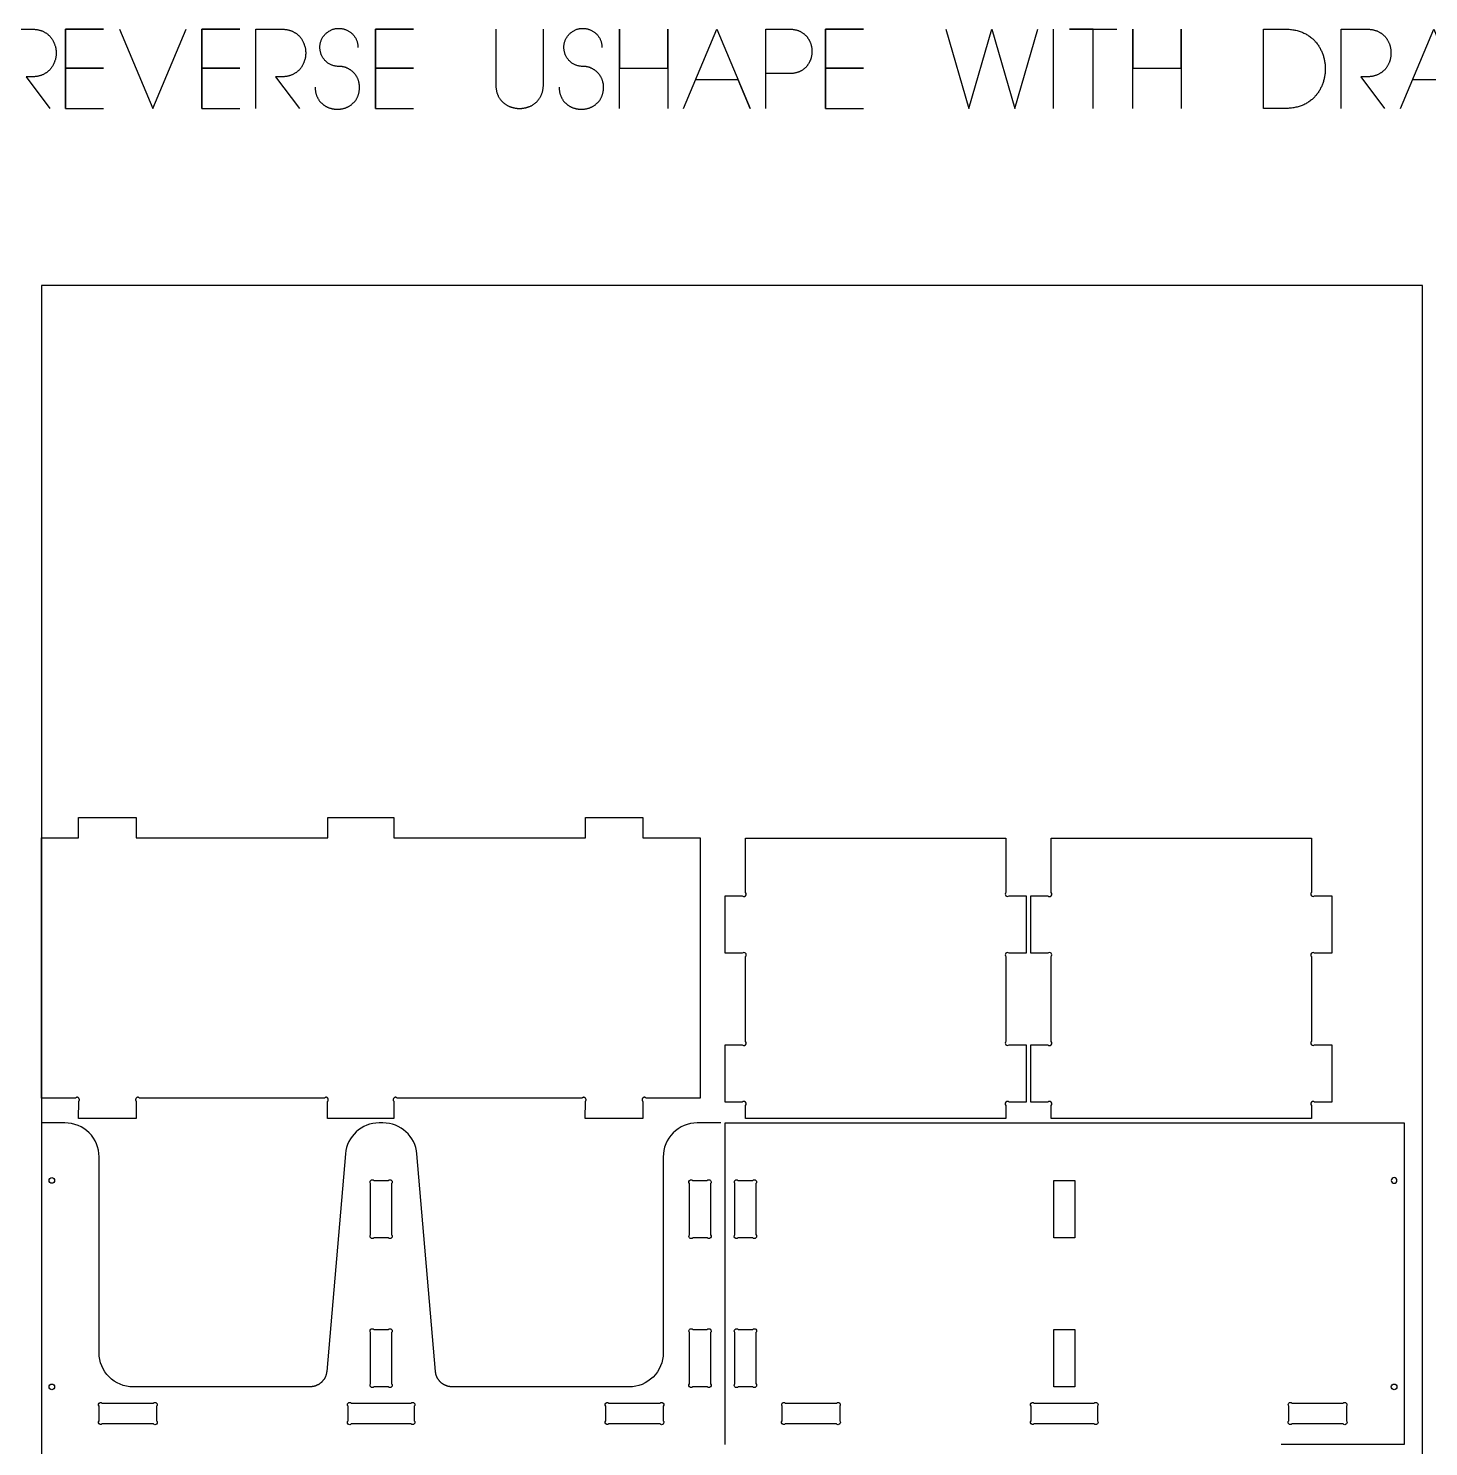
# Model space of a CAD drawing. Extents: x -767 to 4956, y -438 to 2808.
# Drawn here: x 2475 to 3713, y 1414 to 2667 of the extents above; entities that cross this region are included whole.
import ezdxf

# ---------------------------------------------------------------- set-up
doc = ezdxf.new("R2010")
doc.units = 0
for name, color, linetype in [('DEFAULT_LAYER', 1, 'CONTINUOUS'), ('T5_LOGOLAYER_2', 18, 'CONTINUOUS'), ('T5_LOGOLAYER_20', 18, 'CONTINUOUS')]:
    doc.layers.add(name, color=color, linetype=linetype)

msp = doc.modelspace()

# ---------------------------------------------------------------- linework, layer by layer
at = {"layer": 'DEFAULT_LAYER'}
msp.add_lwpolyline([(2487, 0), (3707, 0), (3707, 2440), (2487, 2440)], close=True, dxfattribs=at)
at = {"layer": 'T5_LOGOLAYER_2'}
for points in [[(2455.7, 2666.4), (2478.8, 2666.4), (2479.4, 2666.4), (2480.1, 2666.3), (2480.7, 2666.3), (2481.3, 2666.2), (2481.9, 2666.2), (2482.5, 2666.1), (2483.1, 2666), (2483.7, 2665.9), (2484.3, 2665.8), (2484.8, 2665.6), (2485.4, 2665.5), (2485.9, 2665.3), (2486.5, 2665.2), (2487, 2665), (2487.5, 2664.8), (2488, 2664.6), (2488.5, 2664.3), (2488.9, 2664.1), (2489.4, 2663.9), (2489.9, 2663.6), (2490.3, 2663.3), (2490.7, 2663.1), (2491.2, 2662.8), (2491.6, 2662.5), (2492, 2662.2), (2492.4, 2661.9), (2492.8, 2661.5), (2493.1, 2661.2), (2493.5, 2660.9), (2493.9, 2660.5), (2494.2, 2660.2), (2494.5, 2659.8), (2494.9, 2659.4), (2495.2, 2659), (2495.5, 2658.7), (2495.8, 2658.3), (2496.1, 2657.9), (2496.3, 2657.5), (2496.6, 2657), (2496.8, 2656.6), (2497.1, 2656.2), (2497.3, 2655.8), (2497.5, 2655.3), (2497.7, 2654.9), (2497.9, 2654.4), (2498.1, 2654), (2498.3, 2653.5), (2498.5, 2653.1), (2498.6, 2652.6), (2498.8, 2652.1), (2498.9, 2651.7), (2499.1, 2651.2), (2499.2, 2650.7), (2499.3, 2650.2), (2499.4, 2649.8), (2499.5, 2649.3), (2499.5, 2648.8), (2499.6, 2648.3), (2499.7, 2647.8), (2499.7, 2647.3), (2499.7, 2646.8), (2499.8, 2646.3), (2499.8, 2645.9), (2499.8, 2645.4), (2499.8, 2644.9), (2499.8, 2644.4), (2499.7, 2643.9), (2499.7, 2643.4), (2499.7, 2642.9), (2499.6, 2642.4), (2499.5, 2641.9), (2499.5, 2641.4), (2499.4, 2641), (2499.3, 2640.5), (2499.2, 2640), (2499.1, 2639.5), (2498.9, 2639.1), (2498.8, 2638.6), (2498.6, 2638.1), (2498.5, 2637.7), (2498.3, 2637.2), (2498.1, 2636.7), (2497.9, 2636.3), (2497.7, 2635.8), (2497.5, 2635.4), (2497.3, 2635), (2497.1, 2634.5), (2496.8, 2634.1), (2496.6, 2633.7), (2496.3, 2633.3), (2496.1, 2632.9), (2495.8, 2632.5), (2495.5, 2632.1), (2495.2, 2631.7), (2494.9, 2631.3), (2494.5, 2630.9), (2494.2, 2630.6), (2493.9, 2630.2), (2493.5, 2629.9), (2493.1, 2629.5), (2492.8, 2629.2), (2492.4, 2628.9), (2492, 2628.5), (2491.6, 2628.2), (2491.2, 2627.9), (2490.7, 2627.7), (2490.3, 2627.4), (2489.9, 2627.1), (2489.4, 2626.9), (2488.9, 2626.6), (2488.5, 2626.4), (2488, 2626.2), (2487.5, 2626), (2487, 2625.8), (2486.5, 2625.6), (2485.9, 2625.4), (2485.4, 2625.2), (2484.8, 2625.1), (2484.3, 2625), (2483.7, 2624.8), (2483.1, 2624.7), (2482.5, 2624.6), (2481.9, 2624.6), (2481.3, 2624.5), (2480.7, 2624.4), (2480.1, 2624.4), (2479.4, 2624.4), (2478.8, 2624.4), (2473.2, 2624.4), (2494.2, 2596.4)], [(2508.2, 2596.4), (2508.2, 2666.4), (2541.8, 2666.4), (2508.2, 2666.4), (2508.2, 2632.1), (2541.8, 2632.1), (2508.2, 2632.1), (2508.2, 2596.4), (2541.8, 2596.4)], [(2555.8, 2666.4), (2585.2, 2596.4), (2614.6, 2666.4)], [(2628.6, 2596.4), (2628.6, 2666.4), (2662.2, 2666.4), (2628.6, 2666.4), (2628.6, 2632.1), (2662.2, 2632.1), (2628.6, 2632.1), (2628.6, 2596.4), (2662.2, 2596.4)], [(2676.2, 2596.4), (2676.2, 2666.4), (2699.3, 2666.4), (2699.9, 2666.4), (2700.6, 2666.3), (2701.2, 2666.3), (2701.8, 2666.2), (2702.4, 2666.2), (2703, 2666.1), (2703.6, 2666), (2704.2, 2665.9), (2704.8, 2665.8), (2705.3, 2665.6), (2705.9, 2665.5), (2706.4, 2665.3), (2707, 2665.2), (2707.5, 2665), (2708, 2664.8), (2708.5, 2664.6), (2709, 2664.3), (2709.4, 2664.1), (2709.9, 2663.9), (2710.4, 2663.6), (2710.8, 2663.3), (2711.2, 2663.1), (2711.7, 2662.8), (2712.1, 2662.5), (2712.5, 2662.2), (2712.9, 2661.9), (2713.3, 2661.5), (2713.6, 2661.2), (2714, 2660.9), (2714.4, 2660.5), (2714.7, 2660.2), (2715, 2659.8), (2715.4, 2659.4), (2715.7, 2659), (2716, 2658.7), (2716.3, 2658.3), (2716.6, 2657.9), (2716.8, 2657.5), (2717.1, 2657), (2717.3, 2656.6), (2717.6, 2656.2), (2717.8, 2655.8), (2718, 2655.3), (2718.2, 2654.9), (2718.4, 2654.4), (2718.6, 2654), (2718.8, 2653.5), (2719, 2653.1), (2719.1, 2652.6), (2719.3, 2652.1), (2719.4, 2651.7), (2719.6, 2651.2), (2719.7, 2650.7), (2719.8, 2650.2), (2719.9, 2649.8), (2720, 2649.3), (2720, 2648.8), (2720.1, 2648.3), (2720.2, 2647.8), (2720.2, 2647.3), (2720.2, 2646.8), (2720.3, 2646.3), (2720.3, 2645.9), (2720.3, 2645.4), (2720.3, 2644.9), (2720.3, 2644.4), (2720.2, 2643.9), (2720.2, 2643.4), (2720.2, 2642.9), (2720.1, 2642.4), (2720, 2641.9), (2720, 2641.4), (2719.9, 2641), (2719.8, 2640.5), (2719.7, 2640), (2719.6, 2639.5), (2719.4, 2639.1), (2719.3, 2638.6), (2719.1, 2638.1), (2719, 2637.7), (2718.8, 2637.2), (2718.6, 2636.7), (2718.4, 2636.3), (2718.2, 2635.8), (2718, 2635.4), (2717.8, 2635), (2717.6, 2634.5), (2717.3, 2634.1), (2717.1, 2633.7), (2716.8, 2633.3), (2716.6, 2632.9), (2716.3, 2632.5), (2716, 2632.1), (2715.7, 2631.7), (2715.4, 2631.3), (2715, 2630.9), (2714.7, 2630.6), (2714.4, 2630.2), (2714, 2629.9), (2713.6, 2629.5), (2713.3, 2629.2), (2712.9, 2628.9), (2712.5, 2628.5), (2712.1, 2628.2), (2711.7, 2627.9), (2711.2, 2627.7), (2710.8, 2627.4), (2710.4, 2627.1), (2709.9, 2626.9), (2709.4, 2626.6), (2709, 2626.4), (2708.5, 2626.2), (2708, 2626), (2707.5, 2625.8), (2707, 2625.6), (2706.4, 2625.4), (2705.9, 2625.2), (2705.3, 2625.1), (2704.8, 2625), (2704.2, 2624.8), (2703.6, 2624.7), (2703, 2624.6), (2702.4, 2624.6), (2701.8, 2624.5), (2701.2, 2624.4), (2700.6, 2624.4), (2699.9, 2624.4), (2699.3, 2624.4), (2693.7, 2624.4), (2714.7, 2596.4)], [(2728.7, 2615.3), (2728.7, 2614.7), (2728.7, 2614.1), (2728.8, 2613.5), (2728.8, 2612.9), (2728.9, 2612.3), (2728.9, 2611.8), (2729, 2611.2), (2729.1, 2610.7), (2729.2, 2610.1), (2729.4, 2609.6), (2729.5, 2609.1), (2729.7, 2608.6), (2729.8, 2608.1), (2730, 2607.6), (2730.2, 2607.2), (2730.4, 2606.7), (2730.6, 2606.2), (2730.8, 2605.8), (2731, 2605.4), (2731.3, 2604.9), (2731.5, 2604.5), (2731.8, 2604.1), (2732, 2603.7), (2732.3, 2603.3), (2732.6, 2602.9), (2732.9, 2602.6), (2733.2, 2602.2), (2733.5, 2601.9), (2733.8, 2601.5), (2734.1, 2601.2), (2734.5, 2600.9), (2734.8, 2600.6), (2735.2, 2600.3), (2735.5, 2600), (2735.9, 2599.7), (2736.2, 2599.4), (2736.6, 2599.2), (2737, 2598.9), (2737.4, 2598.7), (2737.8, 2598.4), (2738.2, 2598.2), (2738.6, 2598), (2739, 2597.8), (2739.4, 2597.6), (2739.8, 2597.4), (2740.2, 2597.2), (2740.7, 2597), (2741.1, 2596.9), (2741.5, 2596.7), (2742, 2596.6), (2742.4, 2596.5), (2742.8, 2596.4), (2743.3, 2596.2), (2743.7, 2596.1), (2744.2, 2596.1), (2744.6, 2596), (2745.1, 2595.9), (2745.5, 2595.8), (2746, 2595.8), (2746.5, 2595.7), (2746.9, 2595.7), (2747.4, 2595.7), (2747.8, 2595.7), (2748.3, 2595.7), (2748.8, 2595.7), (2749.2, 2595.7), (2749.7, 2595.7), (2750.1, 2595.7), (2750.6, 2595.8), (2751, 2595.8), (2751.5, 2595.9), (2751.9, 2596), (2752.4, 2596.1), (2752.8, 2596.1), (2753.3, 2596.2), (2753.7, 2596.4), (2754.2, 2596.5), (2754.6, 2596.6), (2755.1, 2596.7), (2755.5, 2596.9), (2755.9, 2597), (2756.3, 2597.2), (2756.8, 2597.4), (2757.2, 2597.6), (2757.6, 2597.8), (2758, 2598), (2758.4, 2598.2), (2758.8, 2598.4), (2759.2, 2598.7), (2759.6, 2598.9), (2760, 2599.2), (2760.3, 2599.4), (2760.7, 2599.7), (2761.1, 2600), (2761.4, 2600.3), (2761.8, 2600.6), (2762.1, 2600.9), (2762.4, 2601.2), (2762.8, 2601.5), (2763.1, 2601.9), (2763.4, 2602.2), (2763.7, 2602.6), (2764, 2602.9), (2764.3, 2603.3), (2764.5, 2603.7), (2764.8, 2604.1), (2765.1, 2604.5), (2765.3, 2604.9), (2765.6, 2605.4), (2765.8, 2605.8), (2766, 2606.2), (2766.2, 2606.7), (2766.4, 2607.2), (2766.6, 2607.6), (2766.8, 2608.1), (2766.9, 2608.6), (2767.1, 2609.1), (2767.2, 2609.6), (2767.3, 2610.1), (2767.5, 2610.7), (2767.6, 2611.2), (2767.6, 2611.8), (2767.7, 2612.3), (2767.8, 2612.9), (2767.8, 2613.5), (2767.9, 2614.1), (2767.9, 2614.7), (2767.9, 2615.3), (2767.9, 2615.7), (2767.9, 2616.2), (2767.8, 2616.7), (2767.8, 2617.1), (2767.7, 2617.6), (2767.7, 2618), (2767.6, 2618.5), (2767.5, 2618.9), (2767.4, 2619.4), (2767.3, 2619.8), (2767.2, 2620.3), (2767.1, 2620.7), (2766.9, 2621.1), (2766.8, 2621.5), (2766.6, 2621.9), (2766.5, 2622.4), (2766.3, 2622.8), (2766.1, 2623.2), (2765.9, 2623.6), (2765.7, 2623.9), (2765.5, 2624.3), (2765.3, 2624.7), (2765, 2625.1), (2764.8, 2625.4), (2764.5, 2625.8), (2764.3, 2626.2), (2764, 2626.5), (2763.7, 2626.9), (2763.5, 2627.2), (2763.2, 2627.5), (2762.9, 2627.8), (2762.6, 2628.1), (2762.3, 2628.5), (2761.9, 2628.7), (2761.6, 2629), (2761.3, 2629.3), (2760.9, 2629.6), (2760.6, 2629.9), (2760.2, 2630.1), (2759.9, 2630.4), (2759.5, 2630.6), (2759.1, 2630.8), (2758.8, 2631.1), (2758.4, 2631.3), (2758, 2631.5), (2757.6, 2631.7), (2757.2, 2631.9), (2756.8, 2632), (2756.4, 2632.2), (2756, 2632.4), (2755.5, 2632.5), (2755.1, 2632.7), (2754.7, 2632.8), (2754.2, 2632.9), (2753.8, 2633), (2753.4, 2633.1), (2752.9, 2633.2), (2752.5, 2633.3), (2752, 2633.3), (2751.6, 2633.4), (2751.1, 2633.4), (2750.6, 2633.4), (2750.2, 2633.5), (2749.7, 2633.5), (2749, 2633.5), (2748.3, 2633.5), (2747.6, 2633.6), (2747, 2633.7), (2746.3, 2633.8), (2745.7, 2633.9), (2745.1, 2634.1), (2744.4, 2634.3), (2743.8, 2634.5), (2743.3, 2634.7), (2742.7, 2634.9), (2742.1, 2635.2), (2741.6, 2635.5), (2741, 2635.8), (2740.5, 2636.1), (2740, 2636.5), (2739.5, 2636.8), (2739.1, 2637.2), (2738.6, 2637.6), (2738.2, 2638), (2737.7, 2638.4), (2737.3, 2638.8), (2736.9, 2639.3), (2736.5, 2639.7), (2736.2, 2640.2), (2735.8, 2640.7), (2735.5, 2641.2), (2735.2, 2641.7), (2734.9, 2642.2), (2734.6, 2642.8), (2734.4, 2643.3), (2734.1, 2643.8), (2733.9, 2644.4), (2733.7, 2644.9), (2733.6, 2645.5), (2733.4, 2646.1), (2733.3, 2646.7), (2733.1, 2647.2), (2733, 2647.8), (2733, 2648.4), (2732.9, 2649), (2732.9, 2649.6), (2732.8, 2650.2), (2732.8, 2650.8), (2732.9, 2651.4), (2732.9, 2652), (2733, 2652.6), (2733.1, 2653.2), (2733.2, 2653.8), (2733.3, 2654.4), (2733.5, 2655), (2733.7, 2655.6), (2733.9, 2656.2), (2734.1, 2656.7), (2734.4, 2657.3), (2734.6, 2657.9), (2735, 2658.5), (2735.3, 2659), (2735.6, 2659.6), (2736, 2660.1), (2736.4, 2660.6), (2736.9, 2661.2), (2737.3, 2661.7), (2737.8, 2662.2), (2738.3, 2662.6), (2738.8, 2663.1), (2739.3, 2663.5), (2739.9, 2663.9), (2740.4, 2664.3), (2740.9, 2664.7), (2741.5, 2665), (2742.1, 2665.3), (2742.6, 2665.6), (2743.2, 2665.8), (2743.8, 2666.1), (2744.4, 2666.3), (2745, 2666.5), (2745.6, 2666.6), (2746.2, 2666.8), (2746.7, 2666.9), (2747.3, 2667), (2747.9, 2667), (2748.5, 2667.1), (2749.1, 2667.1), (2749.7, 2667.1), (2750.3, 2667.1), (2750.9, 2667.1), (2751.5, 2667), (2752.1, 2666.9), (2752.7, 2666.8), (2753.3, 2666.7), (2753.9, 2666.6), (2754.4, 2666.4), (2755, 2666.2), (2755.6, 2666), (2756.1, 2665.8), (2756.7, 2665.6), (2757.2, 2665.3), (2757.7, 2665), (2758.2, 2664.7), (2758.8, 2664.4), (2759.2, 2664.1), (2759.7, 2663.8), (2760.2, 2663.4), (2760.7, 2663), (2761.1, 2662.6), (2761.6, 2662.2), (2762, 2661.8), (2762.4, 2661.4), (2762.8, 2660.9), (2763.1, 2660.4), (2763.5, 2659.9), (2763.8, 2659.4), (2764.2, 2658.9), (2764.5, 2658.4), (2764.8, 2657.8), (2765, 2657.3), (2765.3, 2656.7), (2765.5, 2656.1), (2765.7, 2655.5), (2765.9, 2654.9), (2766, 2654.3), (2766.2, 2653.6), (2766.3, 2653), (2766.4, 2652.3), (2766.4, 2651.6), (2766.5, 2651), (2766.5, 2650.3)], [(2781.9, 2596.4), (2781.9, 2666.4), (2815.5, 2666.4), (2781.9, 2666.4), (2781.9, 2632.1), (2815.5, 2632.1), (2781.9, 2632.1), (2781.9, 2596.4), (2815.5, 2596.4)], [(2888.3, 2666.4), (2888.3, 2617.4), (2888.3, 2616.7), (2888.3, 2616.1), (2888.4, 2615.4), (2888.4, 2614.8), (2888.5, 2614.2), (2888.6, 2613.6), (2888.7, 2613), (2888.8, 2612.4), (2888.9, 2611.9), (2889, 2611.3), (2889.2, 2610.8), (2889.3, 2610.2), (2889.5, 2609.7), (2889.7, 2609.2), (2889.9, 2608.7), (2890.1, 2608.2), (2890.3, 2607.7), (2890.5, 2607.2), (2890.8, 2606.7), (2891, 2606.3), (2891.3, 2605.8), (2891.6, 2605.4), (2891.9, 2605), (2892.2, 2604.6), (2892.5, 2604.2), (2892.8, 2603.8), (2893.1, 2603.4), (2893.4, 2603), (2893.8, 2602.6), (2894.1, 2602.3), (2894.5, 2601.9), (2894.9, 2601.6), (2895.2, 2601.3), (2895.6, 2601), (2896, 2600.7), (2896.4, 2600.4), (2896.8, 2600.1), (2897.2, 2599.8), (2897.6, 2599.6), (2898, 2599.3), (2898.5, 2599.1), (2898.9, 2598.8), (2899.3, 2598.6), (2899.8, 2598.4), (2900.2, 2598.2), (2900.7, 2598), (2901.1, 2597.8), (2901.6, 2597.7), (2902, 2597.5), (2902.5, 2597.4), (2903, 2597.2), (2903.5, 2597.1), (2903.9, 2597), (2904.4, 2596.9), (2904.9, 2596.8), (2905.4, 2596.7), (2905.9, 2596.6), (2906.3, 2596.5), (2906.8, 2596.5), (2907.3, 2596.4), (2907.8, 2596.4), (2908.3, 2596.4), (2908.8, 2596.4), (2909.3, 2596.4), (2909.8, 2596.4), (2910.3, 2596.4), (2910.8, 2596.4), (2911.3, 2596.4), (2911.7, 2596.5), (2912.2, 2596.5), (2912.7, 2596.6), (2913.2, 2596.7), (2913.7, 2596.8), (2914.2, 2596.9), (2914.7, 2597), (2915.1, 2597.1), (2915.6, 2597.2), (2916.1, 2597.4), (2916.5, 2597.5), (2917, 2597.7), (2917.5, 2597.8), (2917.9, 2598), (2918.4, 2598.2), (2918.8, 2598.4), (2919.3, 2598.6), (2919.7, 2598.8), (2920.1, 2599.1), (2920.6, 2599.3), (2921, 2599.6), (2921.4, 2599.8), (2921.8, 2600.1), (2922.2, 2600.4), (2922.6, 2600.7), (2923, 2601), (2923.4, 2601.3), (2923.7, 2601.6), (2924.1, 2601.9), (2924.5, 2602.3), (2924.8, 2602.6), (2925.1, 2603), (2925.5, 2603.4), (2925.8, 2603.8), (2926.1, 2604.2), (2926.4, 2604.6), (2926.7, 2605), (2927, 2605.4), (2927.3, 2605.8), (2927.5, 2606.3), (2927.8, 2606.7), (2928, 2607.2), (2928.3, 2607.7), (2928.5, 2608.2), (2928.7, 2608.7), (2928.9, 2609.2), (2929.1, 2609.7), (2929.3, 2610.2), (2929.4, 2610.8), (2929.6, 2611.3), (2929.7, 2611.9), (2929.8, 2612.4), (2929.9, 2613), (2930, 2613.6), (2930.1, 2614.2), (2930.2, 2614.8), (2930.2, 2615.4), (2930.3, 2616.1), (2930.3, 2616.7), (2930.3, 2617.4), (2930.3, 2666.4)], [(2944.3, 2615.3), (2944.3, 2614.7), (2944.3, 2614.1), (2944.4, 2613.5), (2944.4, 2612.9), (2944.5, 2612.3), (2944.5, 2611.8), (2944.6, 2611.2), (2944.7, 2610.7), (2944.8, 2610.1), (2945, 2609.6), (2945.1, 2609.1), (2945.3, 2608.6), (2945.4, 2608.1), (2945.6, 2607.6), (2945.8, 2607.2), (2946, 2606.7), (2946.2, 2606.2), (2946.4, 2605.8), (2946.6, 2605.4), (2946.9, 2604.9), (2947.1, 2604.5), (2947.4, 2604.1), (2947.6, 2603.7), (2947.9, 2603.3), (2948.2, 2602.9), (2948.5, 2602.6), (2948.8, 2602.2), (2949.1, 2601.9), (2949.4, 2601.5), (2949.7, 2601.2), (2950.1, 2600.9), (2950.4, 2600.6), (2950.8, 2600.3), (2951.1, 2600), (2951.5, 2599.7), (2951.8, 2599.4), (2952.2, 2599.2), (2952.6, 2598.9), (2953, 2598.7), (2953.4, 2598.4), (2953.8, 2598.2), (2954.2, 2598), (2954.6, 2597.8), (2955, 2597.6), (2955.4, 2597.4), (2955.8, 2597.2), (2956.3, 2597), (2956.7, 2596.9), (2957.1, 2596.7), (2957.6, 2596.6), (2958, 2596.5), (2958.4, 2596.4), (2958.9, 2596.2), (2959.3, 2596.1), (2959.8, 2596.1), (2960.2, 2596), (2960.7, 2595.9), (2961.1, 2595.8), (2961.6, 2595.8), (2962.1, 2595.7), (2962.5, 2595.7), (2963, 2595.7), (2963.4, 2595.7), (2963.9, 2595.7), (2964.4, 2595.7), (2964.8, 2595.7), (2965.3, 2595.7), (2965.7, 2595.7), (2966.2, 2595.8), (2966.6, 2595.8), (2967.1, 2595.9), (2967.5, 2596), (2968, 2596.1), (2968.4, 2596.1), (2968.9, 2596.2), (2969.3, 2596.4), (2969.8, 2596.5), (2970.2, 2596.6), (2970.7, 2596.7), (2971.1, 2596.9), (2971.5, 2597), (2971.9, 2597.2), (2972.4, 2597.4), (2972.8, 2597.6), (2973.2, 2597.8), (2973.6, 2598), (2974, 2598.2), (2974.4, 2598.4), (2974.8, 2598.7), (2975.2, 2598.9), (2975.6, 2599.2), (2975.9, 2599.4), (2976.3, 2599.7), (2976.7, 2600), (2977, 2600.3), (2977.4, 2600.6), (2977.7, 2600.9), (2978, 2601.2), (2978.4, 2601.5), (2978.7, 2601.9), (2979, 2602.2), (2979.3, 2602.6), (2979.6, 2602.9), (2979.9, 2603.3), (2980.1, 2603.7), (2980.4, 2604.1), (2980.7, 2604.5), (2980.9, 2604.9), (2981.2, 2605.4), (2981.4, 2605.8), (2981.6, 2606.2), (2981.8, 2606.7), (2982, 2607.2), (2982.2, 2607.6), (2982.4, 2608.1), (2982.5, 2608.6), (2982.7, 2609.1), (2982.8, 2609.6), (2982.9, 2610.1), (2983.1, 2610.7), (2983.2, 2611.2), (2983.2, 2611.8), (2983.3, 2612.3), (2983.4, 2612.9), (2983.4, 2613.5), (2983.5, 2614.1), (2983.5, 2614.7), (2983.5, 2615.3), (2983.5, 2615.7), (2983.5, 2616.2), (2983.4, 2616.7), (2983.4, 2617.1), (2983.3, 2617.6), (2983.3, 2618), (2983.2, 2618.5), (2983.1, 2618.9), (2983, 2619.4), (2982.9, 2619.8), (2982.8, 2620.3), (2982.7, 2620.7), (2982.5, 2621.1), (2982.4, 2621.5), (2982.2, 2621.9), (2982.1, 2622.4), (2981.9, 2622.8), (2981.7, 2623.2), (2981.5, 2623.6), (2981.3, 2623.9), (2981.1, 2624.3), (2980.9, 2624.7), (2980.6, 2625.1), (2980.4, 2625.4), (2980.1, 2625.8), (2979.9, 2626.2), (2979.6, 2626.5), (2979.3, 2626.9), (2979.1, 2627.2), (2978.8, 2627.5), (2978.5, 2627.8), (2978.2, 2628.1), (2977.9, 2628.5), (2977.5, 2628.7), (2977.2, 2629), (2976.9, 2629.3), (2976.5, 2629.6), (2976.2, 2629.9), (2975.8, 2630.1), (2975.5, 2630.4), (2975.1, 2630.6), (2974.7, 2630.8), (2974.4, 2631.1), (2974, 2631.3), (2973.6, 2631.5), (2973.2, 2631.7), (2972.8, 2631.9), (2972.4, 2632), (2972, 2632.2), (2971.6, 2632.4), (2971.1, 2632.5), (2970.7, 2632.7), (2970.3, 2632.8), (2969.8, 2632.9), (2969.4, 2633), (2969, 2633.1), (2968.5, 2633.2), (2968.1, 2633.3), (2967.6, 2633.3), (2967.2, 2633.4), (2966.7, 2633.4), (2966.2, 2633.4), (2965.8, 2633.5), (2965.3, 2633.5), (2964.6, 2633.5), (2963.9, 2633.5), (2963.2, 2633.6), (2962.6, 2633.7), (2961.9, 2633.8), (2961.3, 2633.9), (2960.7, 2634.1), (2960, 2634.3), (2959.4, 2634.5), (2958.9, 2634.7), (2958.3, 2634.9), (2957.7, 2635.2), (2957.2, 2635.5), (2956.6, 2635.8), (2956.1, 2636.1), (2955.6, 2636.5), (2955.1, 2636.8), (2954.7, 2637.2), (2954.2, 2637.6), (2953.8, 2638), (2953.3, 2638.4), (2952.9, 2638.8), (2952.5, 2639.3), (2952.1, 2639.7), (2951.8, 2640.2), (2951.4, 2640.7), (2951.1, 2641.2), (2950.8, 2641.7), (2950.5, 2642.2), (2950.2, 2642.8), (2950, 2643.3), (2949.7, 2643.8), (2949.5, 2644.4), (2949.3, 2644.9), (2949.2, 2645.5), (2949, 2646.1), (2948.9, 2646.7), (2948.7, 2647.2), (2948.6, 2647.8), (2948.6, 2648.4), (2948.5, 2649), (2948.5, 2649.6), (2948.4, 2650.2), (2948.4, 2650.8), (2948.5, 2651.4), (2948.5, 2652), (2948.6, 2652.6), (2948.7, 2653.2), (2948.8, 2653.8), (2948.9, 2654.4), (2949.1, 2655), (2949.3, 2655.6), (2949.5, 2656.2), (2949.7, 2656.7), (2950, 2657.3), (2950.2, 2657.9), (2950.6, 2658.5), (2950.9, 2659), (2951.2, 2659.6), (2951.6, 2660.1), (2952, 2660.6), (2952.5, 2661.2), (2952.9, 2661.7), (2953.4, 2662.2), (2953.9, 2662.6), (2954.4, 2663.1), (2954.9, 2663.5), (2955.5, 2663.9), (2956, 2664.3), (2956.5, 2664.7), (2957.1, 2665), (2957.7, 2665.3), (2958.2, 2665.6), (2958.8, 2665.8), (2959.4, 2666.1), (2960, 2666.3), (2960.6, 2666.5), (2961.2, 2666.6), (2961.8, 2666.8), (2962.3, 2666.9), (2962.9, 2667), (2963.5, 2667), (2964.1, 2667.1), (2964.7, 2667.1), (2965.3, 2667.1), (2965.9, 2667.1), (2966.5, 2667.1), (2967.1, 2667), (2967.7, 2666.9), (2968.3, 2666.8), (2968.9, 2666.7), (2969.5, 2666.6), (2970, 2666.4), (2970.6, 2666.2), (2971.2, 2666), (2971.7, 2665.8), (2972.3, 2665.6), (2972.8, 2665.3), (2973.3, 2665), (2973.8, 2664.7), (2974.4, 2664.4), (2974.8, 2664.1), (2975.3, 2663.8), (2975.8, 2663.4), (2976.3, 2663), (2976.7, 2662.6), (2977.2, 2662.2), (2977.6, 2661.8), (2978, 2661.4), (2978.4, 2660.9), (2978.7, 2660.4), (2979.1, 2659.9), (2979.4, 2659.4), (2979.8, 2658.9), (2980.1, 2658.4), (2980.4, 2657.8), (2980.6, 2657.3), (2980.9, 2656.7), (2981.1, 2656.1), (2981.3, 2655.5), (2981.5, 2654.9), (2981.6, 2654.3), (2981.8, 2653.6), (2981.9, 2653), (2982, 2652.3), (2982, 2651.6), (2982.1, 2651), (2982.1, 2650.3)], [(2997.5, 2596.4), (2997.5, 2666.4), (2997.5, 2632.1), (3040.2, 2632.1), (3040.2, 2666.4), (3040.2, 2596.4)], [(3054.2, 2596.4), (3083.6, 2666.4), (3113, 2596.4), (3102.5, 2621.6), (3065.4, 2621.6)], [(3127, 2596.4), (3127, 2666.4), (3148, 2666.4), (3148.6, 2666.4), (3149.2, 2666.3), (3149.8, 2666.3), (3150.4, 2666.3), (3150.9, 2666.2), (3151.5, 2666.1), (3152, 2666), (3152.6, 2665.9), (3153.1, 2665.8), (3153.6, 2665.7), (3154.2, 2665.5), (3154.7, 2665.4), (3155.1, 2665.2), (3155.6, 2665.1), (3156.1, 2664.9), (3156.6, 2664.7), (3157, 2664.5), (3157.5, 2664.3), (3157.9, 2664), (3158.3, 2663.8), (3158.7, 2663.5), (3159.2, 2663.3), (3159.5, 2663), (3159.9, 2662.7), (3160.3, 2662.5), (3160.7, 2662.2), (3161, 2661.9), (3161.4, 2661.6), (3161.7, 2661.2), (3162.1, 2660.9), (3162.4, 2660.6), (3162.7, 2660.2), (3163, 2659.9), (3163.3, 2659.5), (3163.6, 2659.2), (3163.8, 2658.8), (3164.1, 2658.4), (3164.4, 2658.1), (3164.6, 2657.7), (3164.8, 2657.3), (3165.1, 2656.9), (3165.3, 2656.5), (3165.5, 2656.1), (3165.7, 2655.7), (3165.9, 2655.2), (3166, 2654.8), (3166.2, 2654.4), (3166.4, 2654), (3166.5, 2653.5), (3166.7, 2653.1), (3166.8, 2652.7), (3166.9, 2652.2), (3167, 2651.8), (3167.1, 2651.3), (3167.2, 2650.9), (3167.3, 2650.4), (3167.4, 2650), (3167.4, 2649.5), (3167.5, 2649.1), (3167.5, 2648.6), (3167.5, 2648.1), (3167.6, 2647.7), (3167.6, 2647.2), (3167.6, 2646.8), (3167.6, 2646.3), (3167.6, 2645.8), (3167.5, 2645.4), (3167.5, 2644.9), (3167.5, 2644.5), (3167.4, 2644), (3167.4, 2643.6), (3167.3, 2643.1), (3167.2, 2642.7), (3167.1, 2642.2), (3167, 2641.8), (3166.9, 2641.3), (3166.8, 2640.9), (3166.7, 2640.4), (3166.5, 2640), (3166.4, 2639.6), (3166.2, 2639.1), (3166, 2638.7), (3165.9, 2638.3), (3165.7, 2637.9), (3165.5, 2637.5), (3165.3, 2637.1), (3165.1, 2636.7), (3164.8, 2636.3), (3164.6, 2635.9), (3164.4, 2635.5), (3164.1, 2635.1), (3163.8, 2634.7), (3163.6, 2634.4), (3163.3, 2634), (3163, 2633.6), (3162.7, 2633.3), (3162.4, 2632.9), (3162.1, 2632.6), (3161.7, 2632.3), (3161.4, 2632), (3161, 2631.7), (3160.7, 2631.4), (3160.3, 2631.1), (3159.9, 2630.8), (3159.5, 2630.5), (3159.2, 2630.2), (3158.7, 2630), (3158.3, 2629.7), (3157.9, 2629.5), (3157.5, 2629.3), (3157, 2629.1), (3156.6, 2628.8), (3156.1, 2628.7), (3155.6, 2628.5), (3155.1, 2628.3), (3154.7, 2628.1), (3154.2, 2628), (3153.6, 2627.8), (3153.1, 2627.7), (3152.6, 2627.6), (3152, 2627.5), (3151.5, 2627.4), (3150.9, 2627.3), (3150.4, 2627.3), (3149.8, 2627.2), (3149.2, 2627.2), (3148.6, 2627.2), (3148, 2627.2), (3127, 2627.2)], [(3179.5, 2596.4), (3179.5, 2666.4), (3213.1, 2666.4), (3179.5, 2666.4), (3179.5, 2632.1), (3213.1, 2632.1), (3179.5, 2632.1), (3179.5, 2596.4), (3213.1, 2596.4)], [(3285.9, 2666.4), (3306.2, 2596.4), (3326.5, 2666.4), (3346.8, 2596.4), (3367.1, 2666.4)], [(3381.1, 2596.4), (3381.1, 2666.4)], [(3416.1, 2596.4), (3416.1, 2666.4), (3395.1, 2666.4), (3437.1, 2666.4)], [(3451.1, 2596.4), (3451.1, 2666.4), (3451.1, 2632.1), (3493.8, 2632.1), (3493.8, 2666.4), (3493.8, 2596.4)], [(3635.1, 2596.4), (3635.1, 2666.4), (3658.2, 2666.4), (3658.9, 2666.4), (3659.5, 2666.3), (3660.2, 2666.3), (3660.8, 2666.2), (3661.4, 2666.2), (3662, 2666.1), (3662.6, 2666), (3663.2, 2665.9), (3663.7, 2665.8), (3664.3, 2665.6), (3664.8, 2665.5), (3665.4, 2665.3), (3665.9, 2665.2), (3666.4, 2665), (3666.9, 2664.8), (3667.4, 2664.6), (3667.9, 2664.3), (3668.4, 2664.1), (3668.9, 2663.9), (3669.3, 2663.6), (3669.8, 2663.3), (3670.2, 2663.1), (3670.6, 2662.8), (3671, 2662.5), (3671.4, 2662.2), (3671.8, 2661.9), (3672.2, 2661.5), (3672.6, 2661.2), (3673, 2660.9), (3673.3, 2660.5), (3673.7, 2660.2), (3674, 2659.8), (3674.3, 2659.4), (3674.6, 2659), (3674.9, 2658.7), (3675.2, 2658.3), (3675.5, 2657.9), (3675.8, 2657.5), (3676, 2657), (3676.3, 2656.6), (3676.5, 2656.2), (3676.8, 2655.8), (3677, 2655.3), (3677.2, 2654.9), (3677.4, 2654.4), (3677.6, 2654), (3677.8, 2653.5), (3677.9, 2653.1), (3678.1, 2652.6), (3678.2, 2652.1), (3678.4, 2651.7), (3678.5, 2651.2), (3678.6, 2650.7), (3678.7, 2650.2), (3678.8, 2649.8), (3678.9, 2649.3), (3679, 2648.8), (3679.1, 2648.3), (3679.1, 2647.8), (3679.2, 2647.3), (3679.2, 2646.8), (3679.2, 2646.3), (3679.2, 2645.9), (3679.2, 2645.4), (3679.2, 2644.9), (3679.2, 2644.4), (3679.2, 2643.9), (3679.2, 2643.4), (3679.1, 2642.9), (3679.1, 2642.4), (3679, 2641.9), (3678.9, 2641.4), (3678.8, 2641), (3678.7, 2640.5), (3678.6, 2640), (3678.5, 2639.5), (3678.4, 2639.1), (3678.2, 2638.6), (3678.1, 2638.1), (3677.9, 2637.7), (3677.8, 2637.2), (3677.6, 2636.7), (3677.4, 2636.3), (3677.2, 2635.8), (3677, 2635.4), (3676.8, 2635), (3676.5, 2634.5), (3676.3, 2634.1), (3676, 2633.7), (3675.8, 2633.3), (3675.5, 2632.9), (3675.2, 2632.5), (3674.9, 2632.1), (3674.6, 2631.7), (3674.3, 2631.3), (3674, 2630.9), (3673.7, 2630.6), (3673.3, 2630.2), (3673, 2629.9), (3672.6, 2629.5), (3672.2, 2629.2), (3671.8, 2628.9), (3671.4, 2628.5), (3671, 2628.2), (3670.6, 2627.9), (3670.2, 2627.7), (3669.8, 2627.4), (3669.3, 2627.1), (3668.9, 2626.9), (3668.4, 2626.6), (3667.9, 2626.4), (3667.4, 2626.2), (3666.9, 2626), (3666.4, 2625.8), (3665.9, 2625.6), (3665.4, 2625.4), (3664.8, 2625.2), (3664.3, 2625.1), (3663.7, 2625), (3663.2, 2624.8), (3662.6, 2624.7), (3662, 2624.6), (3661.4, 2624.6), (3660.8, 2624.5), (3660.2, 2624.4), (3659.5, 2624.4), (3658.9, 2624.4), (3658.2, 2624.4), (3652.6, 2624.4), (3673.6, 2596.4)], [(3687.6, 2596.4), (3717, 2666.4), (3746.4, 2596.4), (3735.9, 2621.6), (3698.8, 2621.6)]]:
    msp.add_lwpolyline(points, dxfattribs=at)
msp.add_lwpolyline([(3566.6, 2596.4), (3566.6, 2666.4), (3586.2, 2666.4), (3587.3, 2666.4), (3588.3, 2666.3), (3589.4, 2666.3), (3590.4, 2666.2), (3591.4, 2666.1), (3592.4, 2665.9), (3593.4, 2665.8), (3594.4, 2665.6), (3595.3, 2665.4), (3596.3, 2665.2), (3597.2, 2664.9), (3598.1, 2664.6), (3599, 2664.3), (3599.8, 2664), (3600.7, 2663.7), (3601.5, 2663.4), (3602.3, 2663), (3603.1, 2662.6), (3603.9, 2662.2), (3604.6, 2661.8), (3605.4, 2661.3), (3606.1, 2660.9), (3606.8, 2660.4), (3607.5, 2659.9), (3608.2, 2659.4), (3608.9, 2658.9), (3609.5, 2658.3), (3610.1, 2657.8), (3610.7, 2657.2), (3611.3, 2656.6), (3611.9, 2656), (3612.4, 2655.4), (3613, 2654.8), (3613.5, 2654.2), (3614, 2653.5), (3614.5, 2652.9), (3615, 2652.2), (3615.4, 2651.5), (3615.9, 2650.8), (3616.3, 2650.1), (3616.7, 2649.4), (3617.1, 2648.7), (3617.4, 2648), (3617.8, 2647.2), (3618.1, 2646.5), (3618.4, 2645.7), (3618.7, 2645), (3619, 2644.2), (3619.3, 2643.4), (3619.5, 2642.7), (3619.7, 2641.9), (3620, 2641.1), (3620.2, 2640.3), (3620.3, 2639.5), (3620.5, 2638.7), (3620.6, 2637.9), (3620.8, 2637.1), (3620.9, 2636.3), (3621, 2635.5), (3621.1, 2634.6), (3621.1, 2633.8), (3621.2, 2633), (3621.2, 2632.2), (3621.2, 2631.4), (3621.2, 2630.5), (3621.2, 2629.7), (3621.1, 2628.9), (3621.1, 2628.1), (3621, 2627.3), (3620.9, 2626.5), (3620.8, 2625.6), (3620.6, 2624.8), (3620.5, 2624), (3620.3, 2623.2), (3620.2, 2622.4), (3620, 2621.6), (3619.7, 2620.8), (3619.5, 2620.1), (3619.3, 2619.3), (3619, 2618.5), (3618.7, 2617.7), (3618.4, 2617), (3618.1, 2616.2), (3617.8, 2615.5), (3617.4, 2614.8), (3617.1, 2614), (3616.7, 2613.3), (3616.3, 2612.6), (3615.9, 2611.9), (3615.4, 2611.2), (3615, 2610.5), (3614.5, 2609.9), (3614, 2609.2), (3613.5, 2608.6), (3613, 2607.9), (3612.4, 2607.3), (3611.9, 2606.7), (3611.3, 2606.1), (3610.7, 2605.5), (3610.1, 2604.9), (3609.5, 2604.4), (3608.9, 2603.9), (3608.2, 2603.3), (3607.5, 2602.8), (3606.8, 2602.3), (3606.1, 2601.9), (3605.4, 2601.4), (3604.6, 2601), (3603.9, 2600.5), (3603.1, 2600.1), (3602.3, 2599.7), (3601.5, 2599.4), (3600.7, 2599), (3599.8, 2598.7), (3599, 2598.4), (3598.1, 2598.1), (3597.2, 2597.8), (3596.3, 2597.6), (3595.3, 2597.4), (3594.4, 2597.2), (3593.4, 2597), (3592.4, 2596.8), (3591.4, 2596.7), (3590.4, 2596.6), (3589.4, 2596.5), (3588.3, 2596.4), (3587.3, 2596.4), (3586.2, 2596.4)], close=True, dxfattribs=at)
at = {"layer": 'T5_LOGOLAYER_20'}
for points in [[(2487, 1837), (2487, 1952), (2519.7, 1952), (2519.7, 1970), (2570.5, 1970), (2570.5, 1952), (2739.8, 1952), (2739.8, 1970), (2798.2, 1970), (2798.2, 1952), (2967.4, 1952), (2967.4, 1970), (3018.2, 1970), (3018.2, 1952), (3053.3, 1952), (3069, 1952), (3069, 1837), (3069, 1722), (3021, 1722), (3020.8, 1722.2), (3020.6, 1722.3), (3020.5, 1722.5), (3020.3, 1722.6), (3020.1, 1722.6), (3019.9, 1722.7), (3019.7, 1722.7), (3019.5, 1722.7), (3019.3, 1722.7), (3019.1, 1722.6), (3019, 1722.6), (3018.8, 1722.5), (3018.6, 1722.4), (3018.5, 1722.3), (3018.3, 1722.1), (3018.2, 1722), (3018, 1721.9), (3017.9, 1721.7), (3017.8, 1721.5), (3017.7, 1721.3), (3017.7, 1721.1), (3017.6, 1720.9), (3017.6, 1720.7), (3017.5, 1720.5), (3017.5, 1720.3), (3017.6, 1720.1), (3017.6, 1719.9), (3017.7, 1719.7), (3017.8, 1719.5), (3017.9, 1719.3), (3018, 1719.1), (3018.2, 1718.9), (3018.2, 1704), (2967.3, 1704), (2967.4, 1718.9), (2967.5, 1719.1), (2967.7, 1719.3), (2967.8, 1719.5), (2967.9, 1719.7), (2967.9, 1719.9), (2968, 1720.1), (2968, 1720.3), (2968, 1720.5), (2968, 1720.7), (2967.9, 1720.9), (2967.9, 1721.1), (2967.8, 1721.3), (2967.7, 1721.5), (2967.6, 1721.7), (2967.5, 1721.9), (2967.4, 1722), (2967.2, 1722.1), (2967.1, 1722.3), (2966.9, 1722.4), (2966.8, 1722.5), (2966.6, 1722.6), (2966.4, 1722.6), (2966.2, 1722.7), (2966, 1722.7), (2965.8, 1722.7), (2965.7, 1722.7), (2965.5, 1722.6), (2965.3, 1722.6), (2965.1, 1722.5), (2964.9, 1722.3), (2964.7, 1722.2), (2964.5, 1722), (2801.1, 1722), (2800.9, 1722.2), (2800.7, 1722.3), (2800.5, 1722.5), (2800.3, 1722.6), (2800.1, 1722.6), (2799.9, 1722.7), (2799.7, 1722.7), (2799.6, 1722.7), (2799.4, 1722.7), (2799.2, 1722.6), (2799, 1722.6), (2798.8, 1722.5), (2798.7, 1722.4), (2798.5, 1722.3), (2798.4, 1722.1), (2798.2, 1722), (2798.1, 1721.9), (2798, 1721.7), (2797.9, 1721.5), (2797.8, 1721.3), (2797.7, 1721.1), (2797.7, 1720.9), (2797.6, 1720.7), (2797.6, 1720.5), (2797.6, 1720.3), (2797.6, 1720.1), (2797.7, 1719.9), (2797.7, 1719.7), (2797.8, 1719.5), (2797.9, 1719.3), (2798.1, 1719.1), (2798.2, 1718.9), (2798.2, 1704), (2739.7, 1704), (2739.7, 1718.9), (2739.9, 1719.1), (2740, 1719.3), (2740.1, 1719.5), (2740.2, 1719.7), (2740.3, 1719.9), (2740.3, 1720.1), (2740.3, 1720.3), (2740.3, 1720.5), (2740.3, 1720.7), (2740.3, 1720.9), (2740.2, 1721.1), (2740.2, 1721.3), (2740.1, 1721.5), (2740, 1721.7), (2739.8, 1721.9), (2739.7, 1722), (2739.6, 1722.1), (2739.4, 1722.3), (2739.3, 1722.4), (2739.1, 1722.5), (2738.9, 1722.6), (2738.8, 1722.6), (2738.6, 1722.7), (2738.4, 1722.7), (2738.2, 1722.7), (2738, 1722.7), (2737.8, 1722.6), (2737.6, 1722.6), (2737.4, 1722.5), (2737.2, 1722.3), (2737.1, 1722.2), (2736.9, 1722), (2573.4, 1722), (2573.2, 1722.2), (2573, 1722.3), (2572.9, 1722.5), (2572.7, 1722.6), (2572.5, 1722.6), (2572.3, 1722.7), (2572.1, 1722.7), (2571.9, 1722.7), (2571.7, 1722.7), (2571.5, 1722.6), (2571.4, 1722.6), (2571.2, 1722.5), (2571, 1722.4), (2570.9, 1722.3), (2570.7, 1722.1), (2570.6, 1722), (2570.4, 1721.9), (2570.3, 1721.7), (2570.2, 1721.5), (2570.1, 1721.3), (2570.1, 1721.1), (2570, 1720.9), (2570, 1720.7), (2569.9, 1720.5), (2569.9, 1720.3), (2570, 1720.1), (2570, 1719.9), (2570.1, 1719.7), (2570.2, 1719.5), (2570.3, 1719.3), (2570.4, 1719.1), (2570.6, 1718.9), (2570.5, 1704), (2519.7, 1704), (2519.8, 1718.9), (2519.9, 1719.1), (2520.1, 1719.3), (2520.2, 1719.5), (2520.3, 1719.7), (2520.3, 1719.9), (2520.4, 1720.1), (2520.4, 1720.3), (2520.4, 1720.5), (2520.4, 1720.7), (2520.3, 1720.9), (2520.3, 1721.1), (2520.2, 1721.3), (2520.1, 1721.5), (2520, 1721.7), (2519.9, 1721.9), (2519.8, 1722), (2519.6, 1722.1), (2519.5, 1722.3), (2519.3, 1722.4), (2519.2, 1722.5), (2519, 1722.6), (2518.8, 1722.6), (2518.6, 1722.7), (2518.4, 1722.7), (2518.2, 1722.7), (2518.1, 1722.7), (2517.9, 1722.6), (2517.7, 1722.6), (2517.5, 1722.5), (2517.3, 1722.3), (2517.1, 1722.2), (2516.9, 1722), (2487, 1722)], [(3399.8, 1598.4), (3381.3, 1598.4), (3381.3, 1649.2), (3399.8, 1649.2)], [(3399.8, 1466.8), (3381.3, 1466.8), (3381.3, 1517.6), (3399.8, 1517.6)]]:
    msp.add_lwpolyline(points, close=True, dxfattribs=at)
for points in [[(3224, 1951.5), (3339, 1951.5), (3339, 1903.6, 1), (3341.8, 1900.7), (3357, 1900.7), (3357, 1849.9), (3341.8, 1849.9, 1), (3339, 1847.1), (3339, 1772, 1), (3341.8, 1769.1), (3357, 1769.1), (3357, 1718.3), (3341.8, 1718.3, 1), (3339, 1715.5), (3339, 1704), (3224, 1704), (3109, 1704), (3109, 1715.5, 1), (3106.1, 1718.3), (3091, 1718.3), (3091, 1769.1), (3106.1, 1769.1, 1), (3109, 1772), (3109, 1847.1, 1), (3106.1, 1849.9), (3091, 1849.9), (3091, 1900.7), (3106.1, 1900.7, 1), (3109, 1903.6), (3109, 1951.5)], [(3494, 1951.5), (3609, 1951.5), (3609, 1903.6, 1), (3611.8, 1900.7), (3627, 1900.7), (3627, 1849.9), (3611.8, 1849.9, 1), (3609, 1847.1), (3609, 1772, 1), (3611.8, 1769.1), (3627, 1769.1), (3627, 1718.3), (3611.8, 1718.3, 1), (3609, 1715.5), (3609, 1704), (3494, 1704), (3379, 1704), (3379, 1715.5, 1), (3376.1, 1718.3), (3361, 1718.3), (3361, 1769.1), (3376.1, 1769.1, 1), (3379, 1772), (3379, 1847.1, 1), (3376.1, 1849.9), (3361, 1849.9), (3361, 1900.7), (3376.1, 1900.7, 1), (3379, 1903.6), (3379, 1951.5)], [(2496, 1651.7, -0.414214), (2498.5, 1649.2, -0.414214), (2496, 1646.7, -0.414214), (2493.5, 1649.2, -0.414214)], [(2777.7, 1601.2), (2777.7, 1646.4, -1), (2780.6, 1649.2), (2793.4, 1649.2, -1), (2796.2, 1646.4), (2796.2, 1601.2, -1), (2793.4, 1598.4), (2780.6, 1598.4, -1)], [(3059.5, 1601.2), (3059.5, 1646.4, -1), (3062.3, 1649.2), (3075.1, 1649.2, -1), (3078, 1646.4), (3078, 1601.2, -1), (3075.1, 1598.4), (3062.3, 1598.4, -1)], [(3102.4, 1649.2), (3115.2, 1649.2, -1), (3118.1, 1646.4), (3118.1, 1601.3, -1), (3115.2, 1598.4), (3102.4, 1598.4, -1), (3099.6, 1601.3), (3099.6, 1646.4, -1)], [(3682, 1651.7, 0.414214), (3679.5, 1649.2, 0.414214), (3682, 1646.7, 0.414214), (3684.5, 1649.2, 0.414214)], [(2777.7, 1469.6), (2777.7, 1514.8, -1), (2780.6, 1517.6), (2793.4, 1517.6, -1), (2796.2, 1514.8), (2796.2, 1469.6, -1), (2793.4, 1466.8), (2780.6, 1466.8, -1)], [(3059.5, 1469.6), (3059.5, 1514.8, -1), (3062.3, 1517.6), (3075.1, 1517.6, -1), (3078, 1514.8), (3078, 1469.6, -1), (3075.1, 1466.8), (3062.3, 1466.8, -1)], [(3102.4, 1517.6), (3115.2, 1517.6, -1), (3118.1, 1514.8), (3118.1, 1469.7, -1), (3115.2, 1466.8), (3102.4, 1466.8, -1), (3099.6, 1469.7), (3099.6, 1514.8, -1)], [(2496, 1469.3, -0.414214), (2498.5, 1466.8, -0.414214), (2496, 1464.3, -0.414214), (2493.5, 1466.8, -0.414214)], [(3682, 1469.3, -0.414214), (3684.5, 1466.8, -0.414214), (3682, 1464.3, -0.414214), (3679.5, 1466.8, -0.414214)], [(2585.7, 1434), (2540.6, 1434, -1), (2537.8, 1436.8), (2537.8, 1449.7, -1), (2540.6, 1452.5), (2585.7, 1452.5, -1), (2588.6, 1449.7), (2588.6, 1436.8, -1)], [(2813.4, 1434), (2760.6, 1434, -1), (2757.7, 1436.8), (2757.7, 1449.7, -1), (2760.6, 1452.5), (2813.4, 1452.5, -1), (2816.2, 1449.7), (2816.2, 1436.8, -1)], [(3033.3, 1434), (2988.2, 1434, -1), (2985.4, 1436.8), (2985.4, 1449.7, -1), (2988.2, 1452.5), (3033.3, 1452.5, -1), (3036.2, 1449.7), (3036.2, 1436.8, -1)], [(3189.3, 1434), (3144.2, 1434, -1), (3141.4, 1436.9), (3141.4, 1449.7, -1), (3144.2, 1452.5), (3189.3, 1452.5, -1), (3192.2, 1449.7), (3192.2, 1436.9, -1)], [(3417, 1434), (3364.1, 1434, -1), (3361.3, 1436.9), (3361.3, 1449.7, -1), (3364.1, 1452.5), (3417, 1452.5, -1), (3419.8, 1449.7), (3419.8, 1436.9, -1)], [(3636.9, 1434), (3591.8, 1434, -1), (3589, 1436.9), (3589, 1449.7, -1), (3591.8, 1452.5), (3636.9, 1452.5, -1), (3639.8, 1449.7), (3639.8, 1436.9, -1)]]:
    msp.add_lwpolyline(points, format="xyb", close=True, dxfattribs=at)
msp.add_lwpolyline([(3087, 1700), (3066.2, 1700, 0.414799), (3036.2, 1669.9), (3036.2, 1496.8, -0.41549), (3006, 1466.8), (2850, 1466.8), (2850, 1466.8), (2849.6, 1466.8), (2849.2, 1466.8), (2848.8, 1466.8), (2848.5, 1466.9), (2848.1, 1466.9), (2847.7, 1467), (2847.4, 1467), (2847, 1467.1), (2846.7, 1467.2), (2846.3, 1467.2), (2846, 1467.3), (2845.6, 1467.4), (2845.3, 1467.5), (2844.9, 1467.7), (2844.6, 1467.8), (2844.3, 1467.9), (2843.9, 1468), (2843.6, 1468.2), (2843.3, 1468.3), (2843, 1468.5), (2842.7, 1468.7), (2842.4, 1468.8), (2842.1, 1469), (2841.8, 1469.2), (2841.5, 1469.4), (2841.2, 1469.6), (2840.9, 1469.8), (2840.6, 1470), (2840.4, 1470.2), (2840.1, 1470.4), (2839.8, 1470.7), (2839.6, 1470.9), (2839.3, 1471.1), (2839.1, 1471.4), (2838.9, 1471.6), (2838.6, 1471.9), (2838.4, 1472.1), (2838.2, 1472.4), (2838, 1472.7), (2837.8, 1472.9), (2837.6, 1473.2), (2837.4, 1473.5), (2837.2, 1473.8), (2837, 1474), (2836.8, 1474.3), (2836.7, 1474.6), (2836.5, 1474.9), (2836.4, 1475.2), (2836.2, 1475.5), (2836.1, 1475.9), (2836, 1476.2), (2835.8, 1476.5), (2835.7, 1476.8), (2835.6, 1477.1), (2835.5, 1477.4), (2835.4, 1477.8), (2835.4, 1478.1), (2835.3, 1478.4), (2835.2, 1478.8), (2835.2, 1479.1), (2835.1, 1479.4), (2835.1, 1479.8), (2835.1, 1480.1), (2835, 1480.5), (2818.6, 1672.6, 0.390656), (2788.5, 1700), (2785.2, 1700, 0.388315), (2755.4, 1672.7), (2738.9, 1480.5), (2738.9, 1480.2), (2738.8, 1479.8), (2738.8, 1479.5), (2738.7, 1479.1), (2738.7, 1478.8), (2738.6, 1478.5), (2738.5, 1478.1), (2738.4, 1477.8), (2738.3, 1477.4), (2738.2, 1477.1), (2738.1, 1476.8), (2738, 1476.5), (2737.9, 1476.1), (2737.8, 1475.8), (2737.6, 1475.5), (2737.5, 1475.2), (2737.3, 1474.9), (2737.2, 1474.6), (2737, 1474.3), (2736.8, 1474), (2736.6, 1473.7), (2736.5, 1473.4), (2736.3, 1473.2), (2736.1, 1472.9), (2735.8, 1472.6), (2735.6, 1472.3), (2735.4, 1472.1), (2735.2, 1471.8), (2735, 1471.6), (2734.7, 1471.3), (2734.5, 1471.1), (2734.2, 1470.8), (2734, 1470.6), (2733.7, 1470.4), (2733.5, 1470.2), (2733.2, 1470), (2732.9, 1469.7), (2732.6, 1469.5), (2732.3, 1469.3), (2732.1, 1469.2), (2731.8, 1469), (2731.5, 1468.8), (2731.2, 1468.6), (2730.8, 1468.5), (2730.5, 1468.3), (2730.2, 1468.2), (2729.9, 1468), (2729.6, 1467.9), (2729.2, 1467.8), (2728.9, 1467.6), (2728.6, 1467.5), (2728.2, 1467.4), (2727.9, 1467.3), (2727.6, 1467.2), (2727.2, 1467.2), (2726.9, 1467.1), (2726.5, 1467), (2726.1, 1467), (2725.8, 1466.9), (2725.4, 1466.9), (2725.1, 1466.8), (2724.7, 1466.8), (2724.3, 1466.8), (2723.9, 1466.8), (2723.9, 1466.8), (2567.8, 1466.8, -0.414977), (2537.8, 1496.9), (2537.8, 1670, 0.415334), (2507.6, 1700), (2487, 1700)], format="xyb", dxfattribs=at)
msp.add_lwpolyline([(3091, 1416), (3091, 1700), (3691, 1700), (3691, 1416), (3582.2, 1416)], dxfattribs=at)

doc.saveas('drawing.dxf')
